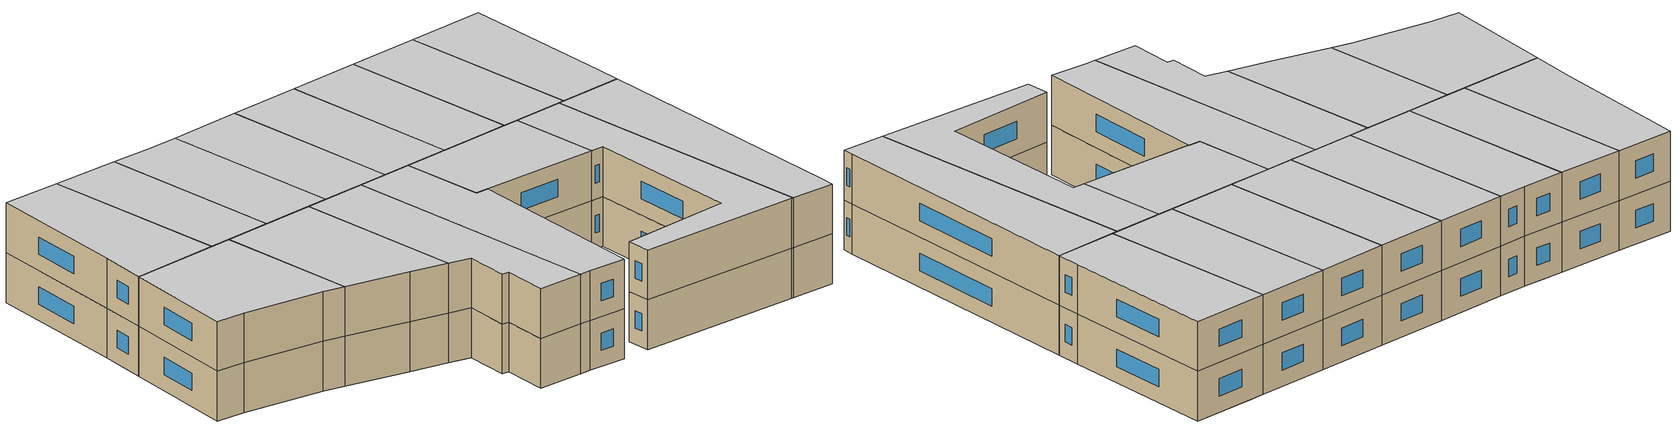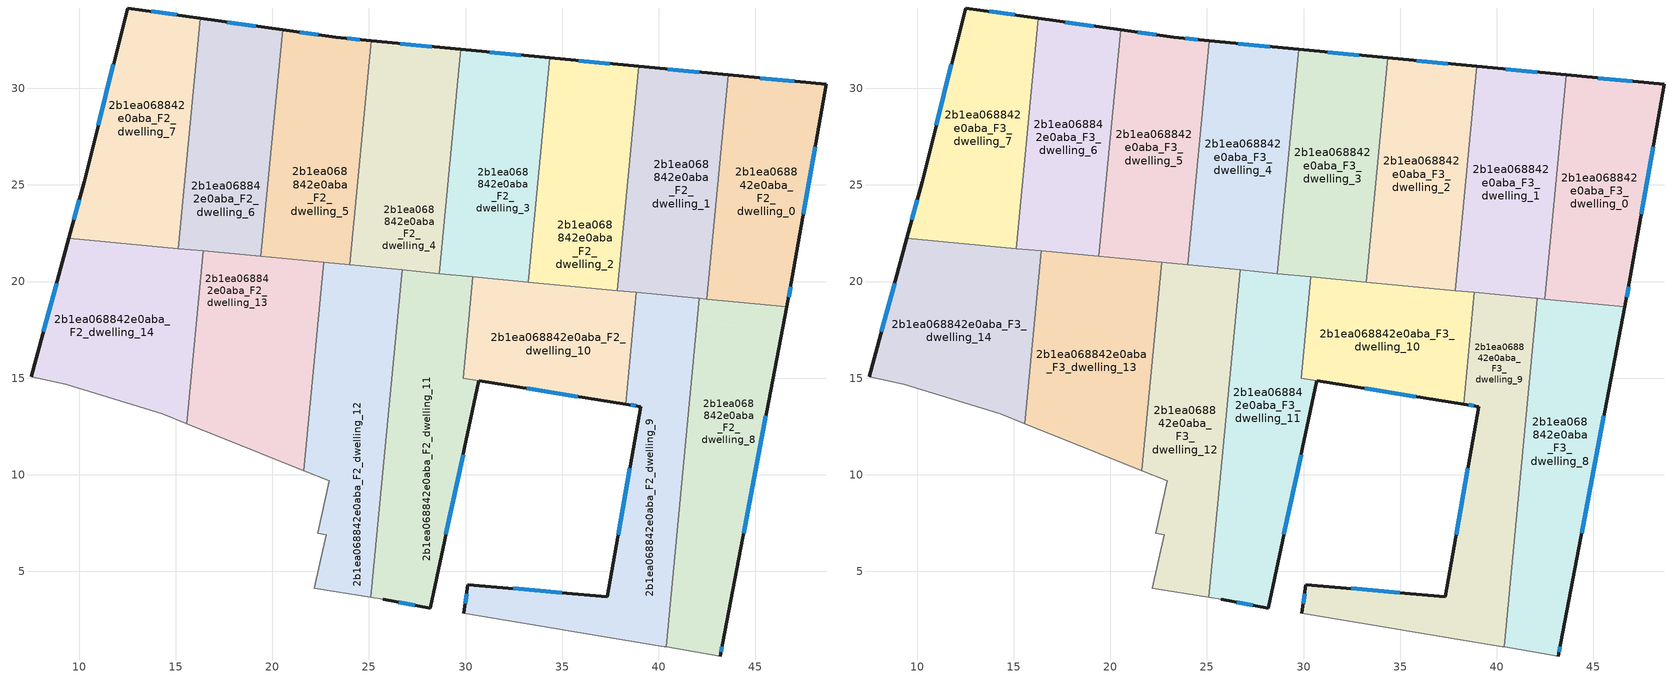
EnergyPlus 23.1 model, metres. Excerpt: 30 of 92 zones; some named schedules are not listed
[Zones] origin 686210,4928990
2b1ea068842e0aba_F2_dwelling_0
 floor to 2b1ea068842e0aba_F1_dwelling_0 (EU_floor_Construction): 48.66,30.2 46.91,20.24 46.62,18.7 42.48,19.09 44.48,30.6 z6
 floor to 2b1ea068842e0aba_F1_dwelling_1 (EU_floor_Construction): 44.48,30.6 42.48,19.09 43.59,30.69 z6
 wall outside (EU_wall_Construction): 46.62,18.7 46.91,20.24 48.66,30.2 43.59,30.69 z6:9
 wall to 2b1ea068842e0aba_F2_dwelling_1 (EU_wall_Construction): 43.59,30.69 42.48,19.09 z6:9
 wall to 2b1ea068842e0aba_F2_dwelling_8 (EU_wall_Construction): 42.48,19.09 46.62,18.7 z6:9
 window (EU_Window_Construction): 47.01,30.36 45.24,30.53 / 47.48,23.48 48.09,26.96 / 46.71,19.2 46.81,19.74 z6.98:8.02
2b1ea068842e0aba_F2_dwelling_1
 floor to 2b1ea068842e0aba_F1_dwelling_1 (EU_floor_Construction): 43.59,30.69 42.48,19.09 38.21,19.5 40.21,31.01 z6
 floor to 2b1ea068842e0aba_F1_dwelling_2 (EU_floor_Construction): 40.21,31.01 38.21,19.5 37.86,19.53 38.97,31.13 z6
 wall outside (EU_wall_Construction): 43.59,30.69 38.97,31.13 z6:9
 wall to 2b1ea068842e0aba_F2_dwelling_2 (EU_wall_Construction): 38.97,31.13 37.86,19.53 z6:9
 wall to 2b1ea068842e0aba_F2_dwelling_9 (EU_wall_Construction): 38.84,19.44 42,19.14 42.1,19.13 z6:9
 wall to 2b1ea068842e0aba_F2_dwelling_10 (EU_wall_Construction): 37.86,19.53 38.84,19.44 z6:9
 wall to 2b1ea068842e0aba_F2_dwelling_8 (EU_wall_Construction): 42.1,19.13 42.48,19.09 z6:9
 window (EU_Window_Construction): 42.09,30.83 40.47,30.99 z6.98:8.02
2b1ea068842e0aba_F2_dwelling_10
 floor to 2b1ea068842e0aba_F1_dwelling_10 (EU_floor_Construction): 38.76,18.61 38.28,13.66 30.64,14.87 31.51,19.87 31.56,19.86 z6
 floor to 2b1ea068842e0aba_F1_dwelling_11 (EU_floor_Construction): 31.51,19.87 30.64,14.87 29.88,14.99 30.36,20.07 z6
 floor to 2b1ea068842e0aba_F1_dwelling_1 (EU_floor_Construction): 38.84,19.44 38.76,18.61 38.07,18.73 38.21,19.5 z6
 floor to 2b1ea068842e0aba_F1_dwelling_3 (EU_floor_Construction): 33.82,19.92 33.75,19.48 31.54,19.87 31.51,19.87 30.36,20.07 30.38,20.25 z6
 floor adiabatic (EU_floor_Construction): 38.84,19.44 38.21,19.5 38.07,18.73 31.56,19.86 31.54,19.87 33.75,19.48 33.82,19.92 z6
 wall outside (EU_wall_Construction): 30.7,14.86 38.28,13.66 z6:9
 wall to 2b1ea068842e0aba_F2_dwelling_9 (EU_wall_Construction): 38.28,13.66 38.84,19.44 z6:9
 wall to 2b1ea068842e0aba_F2_dwelling_11 (EU_wall_Construction): 29.88,14.99 30.69,14.86 / 30.38,20.25 29.88,15 z6:9
 wall to 2b1ea068842e0aba_F2_dwelling_2 (EU_wall_Construction): 37.86,19.53 33.25,19.97 z6:9
 wall to 2b1ea068842e0aba_F2_dwelling_3 (EU_wall_Construction): 33.24,19.97 30.38,20.25 z6:9
 window (EU_Window_Construction): 33.16,14.47 35.82,14.05 z6.98:8.02
2b1ea068842e0aba_F2_dwelling_11
 floor to 2b1ea068842e0aba_F1_dwelling_11 (EU_floor_Construction): 30.36,20.07 29.88,14.99 30.64,14.87 30.43,13.64 28.16,3.09 25.75,3.55 25.47,3.6 28.4,20.41 z6
 floor to 2b1ea068842e0aba_F1_dwelling_10 (EU_floor_Construction): 30.69,14.86 30.43,13.64 30.64,14.87 z6
 floor to 2b1ea068842e0aba_F1_dwelling_12 (EU_floor_Construction): 28.4,20.41 25.47,3.6 25.1,3.66 26.72,20.6 28.07,20.47 z6
 floor to 2b1ea068842e0aba_F1_dwelling_3 (EU_floor_Construction): 30.38,20.25 30.36,20.07 29.29,20.26 29.31,20.35 z6
 floor to 2b1ea068842e0aba_F1_dwelling_4 (EU_floor_Construction): 29.31,20.35 29.29,20.26 28.07,20.47 z6
 wall outside (EU_wall_Construction): 25.75,3.55 28.16,3.09 30.69,14.86 z6:9
 wall adiabatic (EU_wall_Construction): 25.1,3.66 25.75,3.55 z6:9
 wall to 2b1ea068842e0aba_F2_dwelling_12 (EU_wall_Construction): 26.72,20.6 25.1,3.66 z6:9
 wall to 2b1ea068842e0aba_F2_dwelling_4 (EU_wall_Construction): 28.63,20.42 26.72,20.6 z6:9
 wall to 2b1ea068842e0aba_F2_dwelling_3 (EU_wall_Construction): 30.38,20.25 28.63,20.42 z6:9
 window (EU_Window_Construction): 26.53,3.41 27.38,3.24 / 28.98,6.92 29.87,11.04 z6.98:8.02
2b1ea068842e0aba_F2_dwelling_12
 floor to 2b1ea068842e0aba_F1_dwelling_12 (EU_floor_Construction): 26.72,20.6 25.1,3.66 22.18,4.13 22.78,6.89 22.35,6.99 22.94,9.68 23.24,9.56 25.19,20.75 z6
 floor to 2b1ea068842e0aba_F1_dwelling_13 (EU_floor_Construction): 25.19,20.75 23.24,9.56 21.62,10.22 22.65,20.99 z6
 wall adiabatic (EU_wall_Construction): 21.62,10.22 22.94,9.68 22.35,6.99 22.78,6.89 22.18,4.13 25.1,3.66 z6:9
 wall to 2b1ea068842e0aba_F2_dwelling_13 (EU_wall_Construction): 22.65,20.99 21.62,10.22 z6:9
 wall to 2b1ea068842e0aba_F2_dwelling_5 (EU_wall_Construction): 24.01,20.86 22.65,20.99 z6:9
 wall to 2b1ea068842e0aba_F2_dwelling_4 (EU_wall_Construction): 26.72,20.6 24.01,20.86 z6:9
2b1ea068842e0aba_F2_dwelling_13
 floor to 2b1ea068842e0aba_F1_dwelling_13 (EU_floor_Construction): 22.65,20.99 21.62,10.22 19.37,11.12 18.8,11.36 20.51,21.19 z6
 floor to 2b1ea068842e0aba_F1_dwelling_14 (EU_floor_Construction): 20.51,21.19 18.8,11.36 15.58,12.64 16.44,21.58 z6
 wall adiabatic (EU_wall_Construction): 15.58,12.64 19.37,11.12 21.62,10.22 z6:9
 wall to 2b1ea068842e0aba_F2_dwelling_14 (EU_wall_Construction): 16.44,21.58 15.58,12.64 z6:9
 wall to 2b1ea068842e0aba_F2_dwelling_6 (EU_wall_Construction): 19.41,21.3 16.44,21.58 z6:9
 wall to 2b1ea068842e0aba_F2_dwelling_5 (EU_wall_Construction): 22.65,20.99 19.41,21.3 z6:9
2b1ea068842e0aba_F2_dwelling_14
 floor to 2b1ea068842e0aba_F1_dwelling_14 (EU_floor_Construction): 16.44,21.58 15.58,12.64 14.31,13.16 15.79,21.64 z6
 floor to 2b1ea068842e0aba_F1_dwelling_15 (EU_floor_Construction): 15.79,21.64 14.31,13.16 9.32,14.7 7.53,15.08 9.47,22.25 z6
 wall outside (EU_wall_Construction): 9.47,22.25 7.53,15.08 z6:9
 wall adiabatic (EU_wall_Construction): 7.53,15.08 9.32,14.7 14.31,13.16 15.58,12.64 z6:9
 wall to 2b1ea068842e0aba_F2_dwelling_7 (EU_wall_Construction): 15.13,21.71 9.47,22.25 z6:9
 wall to 2b1ea068842e0aba_F2_dwelling_6 (EU_wall_Construction): 16.44,21.58 15.13,21.71 z6:9
 window (EU_Window_Construction): 8.84,19.92 8.16,17.41 z6.98:8.02
2b1ea068842e0aba_F2_dwelling_2
 floor to 2b1ea068842e0aba_F1_dwelling_2 (EU_floor_Construction): 38.97,31.13 37.86,19.53 33.82,19.92 35.82,31.43 z6
 floor to 2b1ea068842e0aba_F1_dwelling_3 (EU_floor_Construction): 35.82,31.43 33.82,19.92 33.24,19.97 34.35,31.57 z6
 wall outside (EU_wall_Construction): 38.97,31.13 34.35,31.57 z6:9
 wall to 2b1ea068842e0aba_F2_dwelling_3 (EU_wall_Construction): 34.35,31.57 33.24,19.97 z6:9
 window (EU_Window_Construction): 37.47,31.27 35.86,31.43 z6.98:8.02
2b1ea068842e0aba_F2_dwelling_3
 floor to 2b1ea068842e0aba_F1_dwelling_3 (EU_floor_Construction): 34.35,31.57 33.24,19.97 29.31,20.35 31.31,31.86 z6
 floor to 2b1ea068842e0aba_F1_dwelling_4 (EU_floor_Construction): 31.31,31.86 29.31,20.35 28.63,20.42 29.74,32.01 z6
 wall outside (EU_wall_Construction): 34.35,31.57 29.74,32.01 z6:9
 wall to 2b1ea068842e0aba_F2_dwelling_4 (EU_wall_Construction): 29.74,32.01 28.63,20.42 z6:9
 window (EU_Window_Construction): 32.85,31.72 31.24,31.87 z6.98:8.02
2b1ea068842e0aba_F2_dwelling_4
 floor to 2b1ea068842e0aba_F1_dwelling_4 (EU_floor_Construction): 29.74,32.01 28.63,20.42 28.07,20.47 24.91,21.02 26.87,32.29 z6
 floor to 2b1ea068842e0aba_F1_dwelling_5 (EU_floor_Construction): 26.87,32.29 24.91,21.02 24.04,21.17 25.12,32.46 z6
 floor to 2b1ea068842e0aba_F1_dwelling_13 (EU_floor_Construction): 25.23,20.96 25.19,20.75 24.01,20.86 24.04,21.17 z6
 floor adiabatic (EU_floor_Construction): 28.07,20.47 25.19,20.75 25.23,20.96 z6
 wall outside (EU_wall_Construction): 29.74,32.01 25.12,32.46 z6:9
 wall to 2b1ea068842e0aba_F2_dwelling_5 (EU_wall_Construction): 25.12,32.46 24.01,20.86 z6:9
 window (EU_Window_Construction): 28.24,32.16 26.62,32.31 z6.98:8.02
2b1ea068842e0aba_F2_dwelling_5
 floor to 2b1ea068842e0aba_F1_dwelling_5 (EU_floor_Construction): 25.12,32.46 24.04,21.17 19.97,21.88 21.88,32.83 23.28,32.63 z6
 floor to 2b1ea068842e0aba_F1_dwelling_6 (EU_floor_Construction): 21.88,32.83 19.97,21.88 19.48,21.96 20.54,33.02 z6
 floor to 2b1ea068842e0aba_F1_dwelling_13 (EU_floor_Construction): 24.04,21.17 24.01,20.86 20.51,21.19 20.61,21.77 z6
 floor to 2b1ea068842e0aba_F1_dwelling_14 (EU_floor_Construction): 20.61,21.77 20.51,21.19 19.41,21.3 19.48,21.96 z6
 wall outside (EU_wall_Construction): 25.12,32.46 23.28,32.63 20.54,33.02 z6:9
 wall to 2b1ea068842e0aba_F2_dwelling_6 (EU_wall_Construction): 20.54,33.02 19.41,21.3 z6:9
 window (EU_Window_Construction): 22.39,32.76 21.43,32.9 / 24.52,32.52 23.88,32.58 z6.98:8.02
2b1ea068842e0aba_F2_dwelling_6
 floor to 2b1ea068842e0aba_F1_dwelling_6 (EU_floor_Construction): 20.54,33.02 19.48,21.96 15.22,22.7 15.31,23.63 17.03,33.52 z6
 floor to 2b1ea068842e0aba_F1_dwelling_14 (EU_floor_Construction): 19.48,21.96 19.41,21.3 15.79,21.65 15.95,22.58 z6
 floor to 2b1ea068842e0aba_F1_dwelling_7 (EU_floor_Construction): 17.03,33.52 15.31,23.63 16.27,33.62 z6
 floor to 2b1ea068842e0aba_F1_dwelling_15 (EU_floor_Construction): 15.95,22.58 15.79,21.65 15.13,21.71 15.22,22.7 z6
 wall outside (EU_wall_Construction): 20.54,33.02 16.27,33.62 z6:9
 wall to 2b1ea068842e0aba_F2_dwelling_7 (EU_wall_Construction): 16.27,33.62 15.13,21.71 z6:9
 window (EU_Window_Construction): 19.15,33.22 17.66,33.43 z6.98:8.02
2b1ea068842e0aba_F2_dwelling_7
 floor to 2b1ea068842e0aba_F1_dwelling_7 (EU_floor_Construction): 16.27,33.62 15.31,23.63 15.15,22.72 9.85,23.64 10.26,25.17 12.51,34.15 z6
 floor to 2b1ea068842e0aba_F1_dwelling_6 (EU_floor_Construction): 15.31,23.63 15.22,22.7 15.15,22.72 z6
 floor to 2b1ea068842e0aba_F1_dwelling_15 (EU_floor_Construction): 15.22,22.7 15.13,21.71 9.47,22.25 9.85,23.64 z6
 wall outside (EU_wall_Construction): 16.27,33.62 12.51,34.15 10.26,25.17 9.47,22.25 z6:9
 window (EU_Window_Construction): 10,24.22 9.73,23.2 / 11.78,31.23 10.99,28.09 / 15.05,33.8 13.73,33.98 z6.98:8.02
2b1ea068842e0aba_F2_dwelling_8
 floor to 2b1ea068842e0aba_F1_dwelling_8 (EU_floor_Construction): 46.35,17.29 43.31,1.32 43.17,0.63 40.38,1.09 41.13,9.01 42.69,17.93 z6
 floor to 2b1ea068842e0aba_F1_dwelling_0 (EU_floor_Construction): 46.62,18.7 46.35,17.29 42.29,18 42.48,19.09 z6
 floor to 2b1ea068842e0aba_F1_dwelling_9 (EU_floor_Construction): 42.68,17.93 41.13,9.01 42,18.05 z6
 floor to 2b1ea068842e0aba_F1_dwelling_1 (EU_floor_Construction): 42.48,19.09 42.29,18 42,18.05 42.1,19.13 z6
 wall outside (EU_wall_Construction): 43.17,0.63 43.31,1.32 46.62,18.7 z6:9
 wall to 2b1ea068842e0aba_F2_dwelling_9 (EU_wall_Construction): 42.1,19.13 40.38,1.09 z6:9
 wall adiabatic (EU_wall_Construction): 40.38,1.09 43.17,0.63 z6:9
 window (EU_Window_Construction): 44.39,6.97 45.54,13.05 / 43.22,0.85 43.27,1.1 z6.98:8.02
2b1ea068842e0aba_F2_dwelling_9
 floor to 2b1ea068842e0aba_F1_dwelling_9 (EU_floor_Construction): 42,18.05 41.13,9.01 39.78,1.2 29.91,2.85 30.12,4.32 37.33,3.69 39.06,13.53 39.91,18.41 z6
 floor to 2b1ea068842e0aba_F1_dwelling_10 (EU_floor_Construction): 39.91,18.41 39.06,13.53 38.28,13.66 38.76,18.61 z6
 floor to 2b1ea068842e0aba_F1_dwelling_8 (EU_floor_Construction): 41.13,9.01 40.38,1.09 39.78,1.2 z6
 floor to 2b1ea068842e0aba_F1_dwelling_1 (EU_floor_Construction): 42.07,19.13 42.1,19.13 42,18.05 38.76,18.61 38.84,19.44 42,19.14 z6
 wall outside (EU_wall_Construction): 38.28,13.66 39.06,13.53 37.33,3.69 30.12,4.32 29.91,2.85 z6:9
 wall adiabatic (EU_wall_Construction): 29.91,2.85 40.28,1.11 40.38,1.09 z6:9
 window (EU_Window_Construction): 30.05,3.84 29.98,3.33 / 34.99,3.9 32.47,4.12 / 38.5,10.33 37.89,6.89 / 38.54,13.62 38.81,13.57 z6.98:8.02
2b1ea068842e0aba_F3_dwelling_0
 floor to 2b1ea068842e0aba_F2_dwelling_0 (EU_floor_Construction): 48.66,30.2 46.91,20.24 46.62,18.7 42.48,19.09 43.59,30.69 z9
 wall outside (EU_wall_Construction): 46.62,18.7 46.91,20.24 48.66,30.2 43.59,30.69 z9:12
 wall to 2b1ea068842e0aba_F3_dwelling_1 (EU_wall_Construction): 43.59,30.69 42.48,19.09 z9:12
 wall to 2b1ea068842e0aba_F3_dwelling_8 (EU_wall_Construction): 42.48,19.09 46.62,18.7 z9:12
 window (EU_Window_Construction): 47.01,30.36 45.24,30.53 / 47.48,23.48 48.09,26.96 / 46.71,19.2 46.81,19.74 z9.98:11.02
 ceiling to 2b1ea068842e0aba_F4_dwelling_0 (EU_floor_Construction): 46.62,18.7 46.91,20.24 48.66,30.2 43.59,30.69 42.48,19.09 z12
2b1ea068842e0aba_F3_dwelling_1
 floor to 2b1ea068842e0aba_F2_dwelling_1 (EU_floor_Construction): 43.59,30.69 42.48,19.09 37.86,19.53 38.97,31.13 z9
 wall outside (EU_wall_Construction): 43.59,30.69 38.97,31.13 z9:12
 wall to 2b1ea068842e0aba_F3_dwelling_2 (EU_wall_Construction): 38.97,31.13 37.86,19.53 z9:12
 wall to 2b1ea068842e0aba_F3_dwelling_9 (EU_wall_Construction): 38.84,19.44 42,19.14 42.1,19.13 z9:12
 wall to 2b1ea068842e0aba_F3_dwelling_10 (EU_wall_Construction): 37.86,19.53 38.84,19.44 z9:12
 wall to 2b1ea068842e0aba_F3_dwelling_8 (EU_wall_Construction): 42.1,19.13 42.48,19.09 z9:12
 window (EU_Window_Construction): 42.09,30.83 40.47,30.99 z9.98:11.02
 ceiling to 2b1ea068842e0aba_F4_dwelling_1 (EU_floor_Construction): 42.48,19.09 43.59,30.69 38.97,31.13 37.86,19.53 z12
2b1ea068842e0aba_F3_dwelling_10
 floor to 2b1ea068842e0aba_F2_dwelling_10 (EU_floor_Construction): 38.84,19.44 38.28,13.66 29.88,15 30.38,20.25 z9
 wall outside (EU_wall_Construction): 30.7,14.86 38.28,13.66 z9:12
 wall to 2b1ea068842e0aba_F3_dwelling_9 (EU_wall_Construction): 38.28,13.66 38.84,19.44 z9:12
 wall to 2b1ea068842e0aba_F3_dwelling_11 (EU_wall_Construction): 29.88,14.99 30.69,14.86 / 30.38,20.25 29.88,15 z9:12
 wall to 2b1ea068842e0aba_F3_dwelling_2 (EU_wall_Construction): 37.86,19.53 33.25,19.97 z9:12
 wall to 2b1ea068842e0aba_F3_dwelling_3 (EU_wall_Construction): 33.24,19.97 30.38,20.25 z9:12
 window (EU_Window_Construction): 33.16,14.47 35.82,14.05 z9.98:11.02
 ceiling to 2b1ea068842e0aba_F4_dwelling_10 (EU_floor_Construction): 38.28,13.66 38.84,19.44 30.38,20.25 29.88,15 z12
2b1ea068842e0aba_F3_dwelling_11
 floor to 2b1ea068842e0aba_F2_dwelling_11 (EU_floor_Construction): 30.38,20.25 29.88,14.99 30.69,14.86 28.16,3.09 25.75,3.55 25.1,3.66 26.72,20.6 z9
 wall outside (EU_wall_Construction): 25.75,3.55 28.16,3.09 30.69,14.86 z9:12
 wall adiabatic (EU_wall_Construction): 25.1,3.66 25.75,3.55 z9:12
 wall to 2b1ea068842e0aba_F3_dwelling_12 (EU_wall_Construction): 26.72,20.6 25.1,3.66 z9:12
 wall to 2b1ea068842e0aba_F3_dwelling_4 (EU_wall_Construction): 28.63,20.42 26.72,20.6 z9:12
 wall to 2b1ea068842e0aba_F3_dwelling_3 (EU_wall_Construction): 30.38,20.25 28.63,20.42 z9:12
 window (EU_Window_Construction): 26.53,3.41 27.38,3.24 / 28.98,6.92 29.87,11.04 z9.98:11.02
 ceiling to 2b1ea068842e0aba_F4_dwelling_11 (EU_floor_Construction): 28.16,3.09 30.69,14.86 29.88,14.99 30.38,20.25 26.72,20.6 25.1,3.66 25.75,3.55 z12
2b1ea068842e0aba_F3_dwelling_12
 floor to 2b1ea068842e0aba_F2_dwelling_12 (EU_floor_Construction): 26.72,20.6 25.1,3.66 22.18,4.13 22.78,6.89 22.35,6.99 22.94,9.68 21.62,10.22 22.65,20.99 z9
 wall adiabatic (EU_wall_Construction): 21.62,10.22 22.94,9.68 22.35,6.99 22.78,6.89 22.18,4.13 25.1,3.66 z9:12
 wall to 2b1ea068842e0aba_F3_dwelling_13 (EU_wall_Construction): 22.65,20.99 21.62,10.22 z9:12
 wall to 2b1ea068842e0aba_F3_dwelling_5 (EU_wall_Construction): 24.01,20.86 22.65,20.99 z9:12
 wall to 2b1ea068842e0aba_F3_dwelling_4 (EU_wall_Construction): 26.72,20.6 24.01,20.86 z9:12
 ceiling to 2b1ea068842e0aba_F4_dwelling_12 (EU_floor_Construction): 25.1,3.66 26.72,20.6 22.65,20.99 21.62,10.22 22.94,9.68 22.35,6.99 22.78,6.89 22.18,4.13 z12
2b1ea068842e0aba_F3_dwelling_13
 floor to 2b1ea068842e0aba_F2_dwelling_13 (EU_floor_Construction): 22.65,20.99 21.62,10.22 19.37,11.12 15.58,12.64 16.44,21.58 z9
 wall adiabatic (EU_wall_Construction): 15.58,12.64 19.37,11.12 21.62,10.22 z9:12
 wall to 2b1ea068842e0aba_F3_dwelling_14 (EU_wall_Construction): 16.44,21.58 15.58,12.64 z9:12
 wall to 2b1ea068842e0aba_F3_dwelling_6 (EU_wall_Construction): 19.41,21.3 16.44,21.58 z9:12
 wall to 2b1ea068842e0aba_F3_dwelling_5 (EU_wall_Construction): 22.65,20.99 19.41,21.3 z9:12
 ceiling to 2b1ea068842e0aba_F4_dwelling_13 (EU_floor_Construction): 21.62,10.22 22.65,20.99 16.44,21.58 15.58,12.64 19.37,11.12 z12
2b1ea068842e0aba_F3_dwelling_14
 floor to 2b1ea068842e0aba_F2_dwelling_14 (EU_floor_Construction): 16.44,21.58 15.58,12.64 14.31,13.16 9.32,14.7 7.53,15.08 9.47,22.25 z9
 wall outside (EU_wall_Construction): 9.47,22.25 7.53,15.08 z9:12
 wall adiabatic (EU_wall_Construction): 7.53,15.08 9.32,14.7 14.31,13.16 15.58,12.64 z9:12
 wall to 2b1ea068842e0aba_F3_dwelling_7 (EU_wall_Construction): 15.13,21.71 9.47,22.25 z9:12
 wall to 2b1ea068842e0aba_F3_dwelling_6 (EU_wall_Construction): 16.44,21.58 15.13,21.71 z9:12
 window (EU_Window_Construction): 8.84,19.92 8.16,17.41 z9.98:11.02
 ceiling to 2b1ea068842e0aba_F4_dwelling_14 (EU_floor_Construction): 15.58,12.64 16.44,21.58 9.47,22.25 7.53,15.08 9.32,14.7 14.31,13.16 z12
2b1ea068842e0aba_F3_dwelling_2
 floor to 2b1ea068842e0aba_F2_dwelling_2 (EU_floor_Construction): 38.97,31.13 37.86,19.53 33.24,19.97 34.35,31.57 z9
 wall outside (EU_wall_Construction): 38.97,31.13 34.35,31.57 z9:12
 wall to 2b1ea068842e0aba_F3_dwelling_3 (EU_wall_Construction): 34.35,31.57 33.24,19.97 z9:12
 window (EU_Window_Construction): 37.47,31.27 35.86,31.43 z9.98:11.02
 ceiling to 2b1ea068842e0aba_F4_dwelling_2 (EU_floor_Construction): 37.86,19.53 38.97,31.13 34.35,31.57 33.24,19.97 z12
2b1ea068842e0aba_F3_dwelling_3
 floor to 2b1ea068842e0aba_F2_dwelling_3 (EU_floor_Construction): 34.35,31.57 33.24,19.97 28.63,20.42 29.74,32.01 z9
 wall outside (EU_wall_Construction): 34.35,31.57 29.74,32.01 z9:12
 wall to 2b1ea068842e0aba_F3_dwelling_4 (EU_wall_Construction): 29.74,32.01 28.63,20.42 z9:12
 window (EU_Window_Construction): 32.85,31.72 31.24,31.87 z9.98:11.02
 ceiling to 2b1ea068842e0aba_F4_dwelling_3 (EU_floor_Construction): 33.24,19.97 34.35,31.57 29.74,32.01 28.63,20.42 z12
2b1ea068842e0aba_F3_dwelling_4
 floor to 2b1ea068842e0aba_F2_dwelling_4 (EU_floor_Construction): 29.74,32.01 28.63,20.42 24.01,20.86 25.12,32.46 z9
 wall outside (EU_wall_Construction): 29.74,32.01 25.12,32.46 z9:12
 wall to 2b1ea068842e0aba_F3_dwelling_5 (EU_wall_Construction): 25.12,32.46 24.01,20.86 z9:12
 window (EU_Window_Construction): 28.24,32.16 26.62,32.31 z9.98:11.02
 ceiling to 2b1ea068842e0aba_F4_dwelling_4 (EU_floor_Construction): 28.63,20.42 29.74,32.01 25.12,32.46 24.01,20.86 z12
2b1ea068842e0aba_F3_dwelling_5
 floor to 2b1ea068842e0aba_F2_dwelling_5 (EU_floor_Construction): 25.12,32.46 24.01,20.86 19.41,21.3 20.54,33.02 23.28,32.63 z9
 wall outside (EU_wall_Construction): 25.12,32.46 23.28,32.63 20.54,33.02 z9:12
 wall to 2b1ea068842e0aba_F3_dwelling_6 (EU_wall_Construction): 20.54,33.02 19.41,21.3 z9:12
 window (EU_Window_Construction): 22.39,32.76 21.43,32.9 / 24.52,32.52 23.88,32.58 z9.98:11.02
 ceiling to 2b1ea068842e0aba_F4_dwelling_5 (EU_floor_Construction): 24.01,20.86 25.12,32.46 23.28,32.63 20.54,33.02 19.41,21.3 z12
2b1ea068842e0aba_F3_dwelling_6
 floor to 2b1ea068842e0aba_F2_dwelling_6 (EU_floor_Construction): 20.54,33.02 19.41,21.3 15.13,21.71 16.27,33.62 z9
 wall outside (EU_wall_Construction): 20.54,33.02 16.27,33.62 z9:12
 wall to 2b1ea068842e0aba_F3_dwelling_7 (EU_wall_Construction): 16.27,33.62 15.13,21.71 z9:12
 window (EU_Window_Construction): 19.15,33.22 17.66,33.43 z9.98:11.02
 ceiling to 2b1ea068842e0aba_F4_dwelling_6 (EU_floor_Construction): 19.41,21.3 20.54,33.02 16.27,33.62 15.13,21.71 z12
2b1ea068842e0aba_F3_dwelling_7
 floor to 2b1ea068842e0aba_F2_dwelling_7 (EU_floor_Construction): 16.27,33.62 15.13,21.71 9.47,22.25 10.26,25.17 12.51,34.15 z9
 wall outside (EU_wall_Construction): 16.27,33.62 12.51,34.15 10.26,25.17 9.47,22.25 z9:12
 window (EU_Window_Construction): 10,24.22 9.73,23.2 / 11.78,31.23 10.99,28.09 / 15.05,33.8 13.73,33.98 z9.98:11.02
 ceiling to 2b1ea068842e0aba_F4_dwelling_7 (EU_floor_Construction): 15.13,21.71 16.27,33.62 12.51,34.15 10.26,25.17 9.47,22.25 z12
2b1ea068842e0aba_F3_dwelling_8
 floor to 2b1ea068842e0aba_F2_dwelling_8 (EU_floor_Construction): 46.62,18.7 43.31,1.32 43.17,0.63 40.38,1.09 42.1,19.13 z9
 wall outside (EU_wall_Construction): 43.17,0.63 43.31,1.32 46.62,18.7 z9:12
 wall to 2b1ea068842e0aba_F3_dwelling_9 (EU_wall_Construction): 42.1,19.13 40.38,1.09 z9:12
 wall adiabatic (EU_wall_Construction): 40.38,1.09 43.17,0.63 z9:12
 window (EU_Window_Construction): 44.39,6.97 45.54,13.05 / 43.22,0.85 43.27,1.1 z9.98:11.02
 ceiling to 2b1ea068842e0aba_F4_dwelling_8 (EU_floor_Construction): 43.31,1.32 46.62,18.7 42.1,19.13 40.38,1.09 43.17,0.63 z12
2b1ea068842e0aba_F3_dwelling_9
 floor to 2b1ea068842e0aba_F2_dwelling_9 (EU_floor_Construction): 42.1,19.13 40.38,1.09 40.28,1.11 29.91,2.85 30.12,4.32 37.33,3.69 39.06,13.53 38.28,13.66 38.84,19.44 42,19.14 z9
 wall outside (EU_wall_Construction): 38.28,13.66 39.06,13.53 37.33,3.69 30.12,4.32 29.91,2.85 z9:12
 wall adiabatic (EU_wall_Construction): 29.91,2.85 40.28,1.11 40.38,1.09 z9:12
 window (EU_Window_Construction): 30.05,3.84 29.98,3.33 / 34.99,3.9 32.47,4.12 / 38.5,10.33 37.89,6.89 / 38.54,13.62 38.81,13.57 z9.98:11.02
 ceiling to 2b1ea068842e0aba_F4_dwelling_9 (EU_floor_Construction): 40.38,1.09 42.1,19.13 42,19.14 38.84,19.44 38.28,13.66 39.06,13.53 37.33,3.69 30.12,4.32 29.91,2.85 40.28,1.11 z12
[Building]
EU S2 Campaign: North Axis=0; Terrain=City; Solar Distribution=FullExterior
[Site:Location]
Bologna: Latitude=44.5; Longitude=11.25; Time Zone=1; Elevation=37
[SizingPeriod:WeatherFileDays]
AnnualSizingPeriod: Begin Month=1; Begin Day of Month=1; End Month=12; End Day of Month=31; Day of Week for Start Day=Monday; Use Weather File Daylight Saving Period=No; Use Weather File Rain and Snow Indicators=No
[MATERIAL]
EU_InternalMass_Material: Roughness=MediumRough; Thickness=0.1; Conductivity=1; Density=1800; Specific Heat=900; Thermal Absorptance=0.9; Solar Absorptance=0.7; Visible Absorptance=0.7
[MATERIAL:NOMASS] Roughness=MediumRough; Thermal Absorptance=0.9; Solar Absorptance=0.7; Visible Absorptance=0.7
Name | Thermal Resistance
EU_wall_NoMass | 0.905828
EU_floor_NoMass | 0.67114
[WINDOWMATERIAL:SIMPLEGLAZINGSYSTEM]
EU_Window_SimpleGlazing: UFactor=4.52486; Solar Heat Gain Coefficient=0.85; Visible Transmittance=0.85
[CONSTRUCTION]
EU_wall_Construction: EU_wall_NoMass
EU_floor_Construction: EU_floor_NoMass
EU_Window_Construction: EU_Window_SimpleGlazing
EU_InternalMass_Construction: EU_InternalMass_Material
[ZONE] Type=1; Multiplier=1; Ceiling Height=autocalculate; Floor Area=autocalculate; Part of Total Floor Area=Yes
Name | Volume
2b1ea068842e0aba_F2_dwelling_0; 2b1ea068842e0aba_F3_dwelling_0 | 162.051
2b1ea068842e0aba_F2_dwelling_1; 2b1ea068842e0aba_F3_dwelling_1 | 162.086
2b1ea068842e0aba_F2_dwelling_10 | 141.289
2b1ea068842e0aba_F3_dwelling_10 | 141.218
2b1ea068842e0aba_F2_dwelling_11; 2b1ea068842e0aba_F3_dwelling_11 | 193.928
2b1ea068842e0aba_F2_dwelling_12; 2b1ea068842e0aba_F3_dwelling_12 | 185.231
2b1ea068842e0aba_F2_dwelling_13; 2b1ea068842e0aba_F3_dwelling_13 | 185.221
2b1ea068842e0aba_F2_dwelling_14; 2b1ea068842e0aba_F3_dwelling_14 | 185.24
2b1ea068842e0aba_F2_dwelling_2; 2b1ea068842e0aba_F3_dwelling_2 | 162.094
2b1ea068842e0aba_F2_dwelling_3; 2b1ea068842e0aba_F3_dwelling_3 | 162.06
2b1ea068842e0aba_F2_dwelling_4; 2b1ea068842e0aba_F3_dwelling_4 | 162.243
2b1ea068842e0aba_F2_dwelling_5; 2b1ea068842e0aba_F3_dwelling_5 | 161.914
2b1ea068842e0aba_F2_dwelling_6; 2b1ea068842e0aba_F3_dwelling_6 | 153.322
2b1ea068842e0aba_F2_dwelling_7; 2b1ea068842e0aba_F3_dwelling_7 | 170.835
2b1ea068842e0aba_F2_dwelling_8; 2b1ea068842e0aba_F3_dwelling_8 | 201.526
2b1ea068842e0aba_F2_dwelling_9; 2b1ea068842e0aba_F3_dwelling_9 | 204.155
[INTERNALMASS] Construction=EU_InternalMass_Construction
Name | Zone or ZoneList | Surface Area
2b1ea068842e0aba_F2_dwelling_0_EU_InternalMass | 2b1ea068842e0aba_F2_dwelling_0 | 54.0281
2b1ea068842e0aba_F2_dwelling_1_EU_InternalMass | 2b1ea068842e0aba_F2_dwelling_1 | 54.0287
2b1ea068842e0aba_F2_dwelling_2_EU_InternalMass | 2b1ea068842e0aba_F2_dwelling_2 | 54.0316
2b1ea068842e0aba_F2_dwelling_3_EU_InternalMass | 2b1ea068842e0aba_F2_dwelling_3 | 54.02
2b1ea068842e0aba_F2_dwelling_4_EU_InternalMass | 2b1ea068842e0aba_F2_dwelling_4 | 54.0809
2b1ea068842e0aba_F2_dwelling_5_EU_InternalMass | 2b1ea068842e0aba_F2_dwelling_5 | 53.9717
2b1ea068842e0aba_F2_dwelling_6_EU_InternalMass | 2b1ea068842e0aba_F2_dwelling_6 | 51.1086
2b1ea068842e0aba_F2_dwelling_7_EU_InternalMass | 2b1ea068842e0aba_F2_dwelling_7 | 56.9453
2b1ea068842e0aba_F2_dwelling_8_EU_InternalMass | 2b1ea068842e0aba_F2_dwelling_8 | 67.1765
2b1ea068842e0aba_F2_dwelling_9_EU_InternalMass | 2b1ea068842e0aba_F2_dwelling_9 | 68.0511
2b1ea068842e0aba_F2_dwelling_10_EU_InternalMass | 2b1ea068842e0aba_F2_dwelling_10 | 47.0946
2b1ea068842e0aba_F2_dwelling_11_EU_InternalMass | 2b1ea068842e0aba_F2_dwelling_11 | 64.6492
2b1ea068842e0aba_F2_dwelling_12_EU_InternalMass | 2b1ea068842e0aba_F2_dwelling_12 | 61.7405
2b1ea068842e0aba_F2_dwelling_13_EU_InternalMass | 2b1ea068842e0aba_F2_dwelling_13 | 61.7405
2b1ea068842e0aba_F2_dwelling_14_EU_InternalMass | 2b1ea068842e0aba_F2_dwelling_14 | 61.7419
2b1ea068842e0aba_F3_dwelling_0_EU_InternalMass | 2b1ea068842e0aba_F3_dwelling_0 | 54.0281
2b1ea068842e0aba_F3_dwelling_1_EU_InternalMass | 2b1ea068842e0aba_F3_dwelling_1 | 54.0287
2b1ea068842e0aba_F3_dwelling_2_EU_InternalMass | 2b1ea068842e0aba_F3_dwelling_2 | 54.0316
2b1ea068842e0aba_F3_dwelling_3_EU_InternalMass | 2b1ea068842e0aba_F3_dwelling_3 | 54.02
2b1ea068842e0aba_F3_dwelling_4_EU_InternalMass | 2b1ea068842e0aba_F3_dwelling_4 | 54.0809
2b1ea068842e0aba_F3_dwelling_5_EU_InternalMass | 2b1ea068842e0aba_F3_dwelling_5 | 53.9717
2b1ea068842e0aba_F3_dwelling_6_EU_InternalMass | 2b1ea068842e0aba_F3_dwelling_6 | 51.1086
2b1ea068842e0aba_F3_dwelling_7_EU_InternalMass | 2b1ea068842e0aba_F3_dwelling_7 | 56.9453
2b1ea068842e0aba_F3_dwelling_8_EU_InternalMass | 2b1ea068842e0aba_F3_dwelling_8 | 67.1765
2b1ea068842e0aba_F3_dwelling_9_EU_InternalMass | 2b1ea068842e0aba_F3_dwelling_9 | 68.0511
2b1ea068842e0aba_F3_dwelling_10_EU_InternalMass | 2b1ea068842e0aba_F3_dwelling_10 | 47.0946
2b1ea068842e0aba_F3_dwelling_11_EU_InternalMass | 2b1ea068842e0aba_F3_dwelling_11 | 64.6492
2b1ea068842e0aba_F3_dwelling_12_EU_InternalMass | 2b1ea068842e0aba_F3_dwelling_12 | 61.7405
2b1ea068842e0aba_F3_dwelling_13_EU_InternalMass | 2b1ea068842e0aba_F3_dwelling_13 | 61.7405
2b1ea068842e0aba_F3_dwelling_14_EU_InternalMass | 2b1ea068842e0aba_F3_dwelling_14 | 61.7419
[OTHEREQUIPMENT] Fuel Type=Electricity; Design Level Calculation Method=Watts/Area; Power per Zone Floor Area=1; Fraction Latent=0; Fraction Radiant=0; Fraction Lost=0; Carbon Dioxide Generation Rate=0; EndUse Subcategory=EU_Step8_InternalGains
Name | Zone or ZoneList or Space or SpaceList | Schedule
EU_Step8_InternalGain_2b1ea068842e0aba_F2_dwelling_0_f000 | 2b1ea068842e0aba_F2_dwelling_0 | EU_Step8_GainSchedule_2b1ea068842e0aba_F2_dwelling_0_f000
EU_Step8_InternalGain_2b1ea068842e0aba_F2_dwelling_1_f000 | 2b1ea068842e0aba_F2_dwelling_1 | EU_Step8_GainSchedule_2b1ea068842e0aba_F2_dwelling_1_f000
EU_Step8_InternalGain_2b1ea068842e0aba_F2_dwelling_2_f000 | 2b1ea068842e0aba_F2_dwelling_2 | EU_Step8_GainSchedule_2b1ea068842e0aba_F2_dwelling_2_f000
EU_Step8_InternalGain_2b1ea068842e0aba_F2_dwelling_3_f000 | 2b1ea068842e0aba_F2_dwelling_3 | EU_Step8_GainSchedule_2b1ea068842e0aba_F2_dwelling_3_f000
EU_Step8_InternalGain_2b1ea068842e0aba_F2_dwelling_4_f000 | 2b1ea068842e0aba_F2_dwelling_4 | EU_Step8_GainSchedule_2b1ea068842e0aba_F2_dwelling_4_f000
EU_Step8_InternalGain_2b1ea068842e0aba_F2_dwelling_5_f000 | 2b1ea068842e0aba_F2_dwelling_5 | EU_Step8_GainSchedule_2b1ea068842e0aba_F2_dwelling_5_f000
EU_Step8_InternalGain_2b1ea068842e0aba_F2_dwelling_6_f000 | 2b1ea068842e0aba_F2_dwelling_6 | EU_Step8_GainSchedule_2b1ea068842e0aba_F2_dwelling_6_f000
EU_Step8_InternalGain_2b1ea068842e0aba_F2_dwelling_7_f000 | 2b1ea068842e0aba_F2_dwelling_7 | EU_Step8_GainSchedule_2b1ea068842e0aba_F2_dwelling_7_f000
EU_Step8_InternalGain_2b1ea068842e0aba_F2_dwelling_8_f000 | 2b1ea068842e0aba_F2_dwelling_8 | EU_Step8_GainSchedule_2b1ea068842e0aba_F2_dwelling_8_f000
EU_Step8_InternalGain_2b1ea068842e0aba_F2_dwelling_9_f000 | 2b1ea068842e0aba_F2_dwelling_9 | EU_Step8_GainSchedule_2b1ea068842e0aba_F2_dwelling_9_f000
EU_Step8_InternalGain_2b1ea068842e0aba_F2_dwelling_10_f000 | 2b1ea068842e0aba_F2_dwelling_10 | EU_Step8_GainSchedule_2b1ea068842e0aba_F2_dwelling_10_f000
EU_Step8_InternalGain_2b1ea068842e0aba_F2_dwelling_11_f000 | 2b1ea068842e0aba_F2_dwelling_11 | EU_Step8_GainSchedule_2b1ea068842e0aba_F2_dwelling_11_f000
EU_Step8_InternalGain_2b1ea068842e0aba_F2_dwelling_12_f000 | 2b1ea068842e0aba_F2_dwelling_12 | EU_Step8_GainSchedule_2b1ea068842e0aba_F2_dwelling_12_f000
EU_Step8_InternalGain_2b1ea068842e0aba_F2_dwelling_13_f000 | 2b1ea068842e0aba_F2_dwelling_13 | EU_Step8_GainSchedule_2b1ea068842e0aba_F2_dwelling_13_f000
EU_Step8_InternalGain_2b1ea068842e0aba_F2_dwelling_14_f000 | 2b1ea068842e0aba_F2_dwelling_14 | EU_Step8_GainSchedule_2b1ea068842e0aba_F2_dwelling_14_f000
EU_Step8_InternalGain_2b1ea068842e0aba_F3_dwelling_0_f000 | 2b1ea068842e0aba_F3_dwelling_0 | EU_Step8_GainSchedule_2b1ea068842e0aba_F3_dwelling_0_f000
EU_Step8_InternalGain_2b1ea068842e0aba_F3_dwelling_1_f000 | 2b1ea068842e0aba_F3_dwelling_1 | EU_Step8_GainSchedule_2b1ea068842e0aba_F3_dwelling_1_f000
EU_Step8_InternalGain_2b1ea068842e0aba_F3_dwelling_2_f000 | 2b1ea068842e0aba_F3_dwelling_2 | EU_Step8_GainSchedule_2b1ea068842e0aba_F3_dwelling_2_f000
EU_Step8_InternalGain_2b1ea068842e0aba_F3_dwelling_3_f000 | 2b1ea068842e0aba_F3_dwelling_3 | EU_Step8_GainSchedule_2b1ea068842e0aba_F3_dwelling_3_f000
EU_Step8_InternalGain_2b1ea068842e0aba_F3_dwelling_4_f000 | 2b1ea068842e0aba_F3_dwelling_4 | EU_Step8_GainSchedule_2b1ea068842e0aba_F3_dwelling_4_f000
EU_Step8_InternalGain_2b1ea068842e0aba_F3_dwelling_5_f000 | 2b1ea068842e0aba_F3_dwelling_5 | EU_Step8_GainSchedule_2b1ea068842e0aba_F3_dwelling_5_f000
EU_Step8_InternalGain_2b1ea068842e0aba_F3_dwelling_6_f000 | 2b1ea068842e0aba_F3_dwelling_6 | EU_Step8_GainSchedule_2b1ea068842e0aba_F3_dwelling_6_f000
EU_Step8_InternalGain_2b1ea068842e0aba_F3_dwelling_7_f000 | 2b1ea068842e0aba_F3_dwelling_7 | EU_Step8_GainSchedule_2b1ea068842e0aba_F3_dwelling_7_f000
EU_Step8_InternalGain_2b1ea068842e0aba_F3_dwelling_8_f000 | 2b1ea068842e0aba_F3_dwelling_8 | EU_Step8_GainSchedule_2b1ea068842e0aba_F3_dwelling_8_f000
EU_Step8_InternalGain_2b1ea068842e0aba_F3_dwelling_9_f000 | 2b1ea068842e0aba_F3_dwelling_9 | EU_Step8_GainSchedule_2b1ea068842e0aba_F3_dwelling_9_f000
EU_Step8_InternalGain_2b1ea068842e0aba_F3_dwelling_10_f000 | 2b1ea068842e0aba_F3_dwelling_10 | EU_Step8_GainSchedule_2b1ea068842e0aba_F3_dwelling_10_f000
EU_Step8_InternalGain_2b1ea068842e0aba_F3_dwelling_11_f000 | 2b1ea068842e0aba_F3_dwelling_11 | EU_Step8_GainSchedule_2b1ea068842e0aba_F3_dwelling_11_f000
EU_Step8_InternalGain_2b1ea068842e0aba_F3_dwelling_12_f000 | 2b1ea068842e0aba_F3_dwelling_12 | EU_Step8_GainSchedule_2b1ea068842e0aba_F3_dwelling_12_f000
EU_Step8_InternalGain_2b1ea068842e0aba_F3_dwelling_13_f000 | 2b1ea068842e0aba_F3_dwelling_13 | EU_Step8_GainSchedule_2b1ea068842e0aba_F3_dwelling_13_f000
EU_Step8_InternalGain_2b1ea068842e0aba_F3_dwelling_14_f000 | 2b1ea068842e0aba_F3_dwelling_14 | EU_Step8_GainSchedule_2b1ea068842e0aba_F3_dwelling_14_f000
[ZONEVENTILATION:DESIGNFLOWRATE] Schedule=EU_AlwaysOn; Design Flow Rate Calculation Method=AirChanges/Hour; Air Changes per Hour=0.73129; Ventilation Type=Natural; Fan Pressure Rise=0; Fan Total Efficiency=1; Constant Term Coefficient=1; Temperature Term Coefficient=0; Velocity Term Coefficient=0; Velocity Squared Term Coefficient=0; Minimum Indoor Temperature=-100; Maximum Indoor Temperature=100; Delta Temperature=-100; Minimum Outdoor Temperature=-100; Maximum Outdoor Temperature=100; Maximum Wind Speed=40
Name | Zone or ZoneList or Space or SpaceList
EU_ConstantAir_2b1ea068842e0aba_F2_dwelling_0 | 2b1ea068842e0aba_F2_dwelling_0
EU_ConstantAir_2b1ea068842e0aba_F2_dwelling_1 | 2b1ea068842e0aba_F2_dwelling_1
EU_ConstantAir_2b1ea068842e0aba_F2_dwelling_2 | 2b1ea068842e0aba_F2_dwelling_2
EU_ConstantAir_2b1ea068842e0aba_F2_dwelling_3 | 2b1ea068842e0aba_F2_dwelling_3
EU_ConstantAir_2b1ea068842e0aba_F2_dwelling_4 | 2b1ea068842e0aba_F2_dwelling_4
EU_ConstantAir_2b1ea068842e0aba_F2_dwelling_5 | 2b1ea068842e0aba_F2_dwelling_5
EU_ConstantAir_2b1ea068842e0aba_F2_dwelling_6 | 2b1ea068842e0aba_F2_dwelling_6
EU_ConstantAir_2b1ea068842e0aba_F2_dwelling_7 | 2b1ea068842e0aba_F2_dwelling_7
EU_ConstantAir_2b1ea068842e0aba_F2_dwelling_8 | 2b1ea068842e0aba_F2_dwelling_8
EU_ConstantAir_2b1ea068842e0aba_F2_dwelling_9 | 2b1ea068842e0aba_F2_dwelling_9
EU_ConstantAir_2b1ea068842e0aba_F2_dwelling_10 | 2b1ea068842e0aba_F2_dwelling_10
EU_ConstantAir_2b1ea068842e0aba_F2_dwelling_11 | 2b1ea068842e0aba_F2_dwelling_11
EU_ConstantAir_2b1ea068842e0aba_F2_dwelling_12 | 2b1ea068842e0aba_F2_dwelling_12
EU_ConstantAir_2b1ea068842e0aba_F2_dwelling_13 | 2b1ea068842e0aba_F2_dwelling_13
EU_ConstantAir_2b1ea068842e0aba_F2_dwelling_14 | 2b1ea068842e0aba_F2_dwelling_14
EU_ConstantAir_2b1ea068842e0aba_F3_dwelling_0 | 2b1ea068842e0aba_F3_dwelling_0
EU_ConstantAir_2b1ea068842e0aba_F3_dwelling_1 | 2b1ea068842e0aba_F3_dwelling_1
EU_ConstantAir_2b1ea068842e0aba_F3_dwelling_2 | 2b1ea068842e0aba_F3_dwelling_2
EU_ConstantAir_2b1ea068842e0aba_F3_dwelling_3 | 2b1ea068842e0aba_F3_dwelling_3
EU_ConstantAir_2b1ea068842e0aba_F3_dwelling_4 | 2b1ea068842e0aba_F3_dwelling_4
EU_ConstantAir_2b1ea068842e0aba_F3_dwelling_5 | 2b1ea068842e0aba_F3_dwelling_5
EU_ConstantAir_2b1ea068842e0aba_F3_dwelling_6 | 2b1ea068842e0aba_F3_dwelling_6
EU_ConstantAir_2b1ea068842e0aba_F3_dwelling_7 | 2b1ea068842e0aba_F3_dwelling_7
EU_ConstantAir_2b1ea068842e0aba_F3_dwelling_8 | 2b1ea068842e0aba_F3_dwelling_8
EU_ConstantAir_2b1ea068842e0aba_F3_dwelling_9 | 2b1ea068842e0aba_F3_dwelling_9
EU_ConstantAir_2b1ea068842e0aba_F3_dwelling_10 | 2b1ea068842e0aba_F3_dwelling_10
EU_ConstantAir_2b1ea068842e0aba_F3_dwelling_11 | 2b1ea068842e0aba_F3_dwelling_11
EU_ConstantAir_2b1ea068842e0aba_F3_dwelling_12 | 2b1ea068842e0aba_F3_dwelling_12
EU_ConstantAir_2b1ea068842e0aba_F3_dwelling_13 | 2b1ea068842e0aba_F3_dwelling_13
EU_ConstantAir_2b1ea068842e0aba_F3_dwelling_14 | 2b1ea068842e0aba_F3_dwelling_14
[HVACTEMPLATE:ZONE:IDEALLOADSAIRSYSTEM] System Availability Schedule=EU_AlwaysOn; Maximum Heating Supply Air Temperature=50; Minimum Cooling Supply Air Temperature=13; Maximum Heating Supply Air Humidity Ratio=0.0156; Minimum Cooling Supply Air Humidity Ratio=0.0077; Heating Limit=NoLimit; Cooling Limit=NoLimit; Heating Availability Schedule=EU_AlwaysOn; Cooling Availability Schedule=EU_CoolingOff; Dehumidification Control Type=ConstantSensibleHeatRatio; Cooling Sensible Heat Ratio=0.7; Dehumidification Setpoint=60; Humidification Control Type=None; Humidification Setpoint=30; Outdoor Air Method=None; Outdoor Air Flow Rate per Person=0.00944; Outdoor Air Flow Rate per Zone Floor Area=0; Outdoor Air Flow Rate per Zone=0; Demand Controlled Ventilation Type=None; Outdoor Air Economizer Type=NoEconomizer; Heat Recovery Type=None; Sensible Heat Recovery Effectiveness=0.7; Latent Heat Recovery Effectiveness=0.65
Name | Template Thermostat
2b1ea068842e0aba_F2_dwelling_0 | EU_HeatOnly_2b1ea068842e0aba_F2_dwelling_0
2b1ea068842e0aba_F2_dwelling_1 | EU_HeatOnly_2b1ea068842e0aba_F2_dwelling_1
2b1ea068842e0aba_F2_dwelling_2 | EU_HeatOnly_2b1ea068842e0aba_F2_dwelling_2
2b1ea068842e0aba_F2_dwelling_3 | EU_HeatOnly_2b1ea068842e0aba_F2_dwelling_3
2b1ea068842e0aba_F2_dwelling_4 | EU_HeatOnly_2b1ea068842e0aba_F2_dwelling_4
2b1ea068842e0aba_F2_dwelling_5 | EU_HeatOnly_2b1ea068842e0aba_F2_dwelling_5
2b1ea068842e0aba_F2_dwelling_6 | EU_HeatOnly_2b1ea068842e0aba_F2_dwelling_6
2b1ea068842e0aba_F2_dwelling_7 | EU_HeatOnly_2b1ea068842e0aba_F2_dwelling_7
2b1ea068842e0aba_F2_dwelling_8 | EU_HeatOnly_2b1ea068842e0aba_F2_dwelling_8
2b1ea068842e0aba_F2_dwelling_9 | EU_HeatOnly_2b1ea068842e0aba_F2_dwelling_9
2b1ea068842e0aba_F2_dwelling_10 | EU_HeatOnly_2b1ea068842e0aba_F2_dwelling_10
2b1ea068842e0aba_F2_dwelling_11 | EU_HeatOnly_2b1ea068842e0aba_F2_dwelling_11
2b1ea068842e0aba_F2_dwelling_12 | EU_HeatOnly_2b1ea068842e0aba_F2_dwelling_12
2b1ea068842e0aba_F2_dwelling_13 | EU_HeatOnly_2b1ea068842e0aba_F2_dwelling_13
2b1ea068842e0aba_F2_dwelling_14 | EU_HeatOnly_2b1ea068842e0aba_F2_dwelling_14
2b1ea068842e0aba_F3_dwelling_0 | EU_HeatOnly_2b1ea068842e0aba_F3_dwelling_0
2b1ea068842e0aba_F3_dwelling_1 | EU_HeatOnly_2b1ea068842e0aba_F3_dwelling_1
2b1ea068842e0aba_F3_dwelling_2 | EU_HeatOnly_2b1ea068842e0aba_F3_dwelling_2
2b1ea068842e0aba_F3_dwelling_3 | EU_HeatOnly_2b1ea068842e0aba_F3_dwelling_3
2b1ea068842e0aba_F3_dwelling_4 | EU_HeatOnly_2b1ea068842e0aba_F3_dwelling_4
2b1ea068842e0aba_F3_dwelling_5 | EU_HeatOnly_2b1ea068842e0aba_F3_dwelling_5
2b1ea068842e0aba_F3_dwelling_6 | EU_HeatOnly_2b1ea068842e0aba_F3_dwelling_6
2b1ea068842e0aba_F3_dwelling_7 | EU_HeatOnly_2b1ea068842e0aba_F3_dwelling_7
2b1ea068842e0aba_F3_dwelling_8 | EU_HeatOnly_2b1ea068842e0aba_F3_dwelling_8
2b1ea068842e0aba_F3_dwelling_9 | EU_HeatOnly_2b1ea068842e0aba_F3_dwelling_9
2b1ea068842e0aba_F3_dwelling_10 | EU_HeatOnly_2b1ea068842e0aba_F3_dwelling_10
2b1ea068842e0aba_F3_dwelling_11 | EU_HeatOnly_2b1ea068842e0aba_F3_dwelling_11
2b1ea068842e0aba_F3_dwelling_12 | EU_HeatOnly_2b1ea068842e0aba_F3_dwelling_12
2b1ea068842e0aba_F3_dwelling_13 | EU_HeatOnly_2b1ea068842e0aba_F3_dwelling_13
2b1ea068842e0aba_F3_dwelling_14 | EU_HeatOnly_2b1ea068842e0aba_F3_dwelling_14
[SIZING:ZONE] Zone Cooling Design Supply Air Temperature Input Method=SupplyAirTemperature; Zone Cooling Design Supply Air Temperature=13; Zone Heating Design Supply Air Temperature Input Method=SupplyAirTemperature; Zone Heating Design Supply Air Temperature=50; Zone Cooling Design Supply Air Humidity Ratio=0.008; Zone Heating Design Supply Air Humidity Ratio=0.008; Cooling Design Air Flow Method=DesignDay; Cooling Design Air Flow Rate=0; Cooling Minimum Air Flow per Zone Floor Area=0.000762; Cooling Minimum Air Flow=0; Cooling Minimum Air Flow Fraction=0.2; Heating Design Air Flow Method=DesignDay; Heating Design Air Flow Rate=0; Heating Maximum Air Flow per Zone Floor Area=0.002032; Heating Maximum Air Flow=0.141576; Heating Maximum Air Flow Fraction=0.3; Account for Dedicated Outdoor Air System=No; Dedicated Outdoor Air System Control Strategy=NeutralSupplyAir; Dedicated Outdoor Air Low Setpoint Temperature for Design=autosize; Dedicated Outdoor Air High Setpoint Temperature for Design=autosize; Zone Load Sizing Method=Sensible Load Only No Latent Load; Zone Latent Cooling Design Supply Air Humidity Ratio Input Method=HumidityRatioDifference; Zone Cooling Design Supply Air Humidity Ratio Difference=0.005; Zone Latent Heating Design Supply Air Humidity Ratio Input Method=HumidityRatioDifference; Zone Humidification Design Supply Air Humidity Ratio Difference=0.005
2b1ea068842e0aba_F2_dwelling_0; 2b1ea068842e0aba_F2_dwelling_1; 2b1ea068842e0aba_F2_dwelling_2; 2b1ea068842e0aba_F2_dwelling_3; 2b1ea068842e0aba_F2_dwelling_4; 2b1ea068842e0aba_F2_dwelling_5; 2b1ea068842e0aba_F2_dwelling_6; 2b1ea068842e0aba_F2_dwelling_7; 2b1ea068842e0aba_F2_dwelling_8; 2b1ea068842e0aba_F2_dwelling_9; 2b1ea068842e0aba_F2_dwelling_10; 2b1ea068842e0aba_F2_dwelling_11; 2b1ea068842e0aba_F2_dwelling_12; 2b1ea068842e0aba_F2_dwelling_13; 2b1ea068842e0aba_F2_dwelling_14; 2b1ea068842e0aba_F3_dwelling_0; 2b1ea068842e0aba_F3_dwelling_1; 2b1ea068842e0aba_F3_dwelling_2; 2b1ea068842e0aba_F3_dwelling_3; 2b1ea068842e0aba_F3_dwelling_4; 2b1ea068842e0aba_F3_dwelling_5; 2b1ea068842e0aba_F3_dwelling_6; 2b1ea068842e0aba_F3_dwelling_7; 2b1ea068842e0aba_F3_dwelling_8; 2b1ea068842e0aba_F3_dwelling_9; 2b1ea068842e0aba_F3_dwelling_10; 2b1ea068842e0aba_F3_dwelling_11; 2b1ea068842e0aba_F3_dwelling_12; 2b1ea068842e0aba_F3_dwelling_13; 2b1ea068842e0aba_F3_dwelling_14
[SCHEDULE:FILE] Column Number=1; Rows to Skip at Top=0; Number of Hours of Data=8760; Column Separator=Comma; Interpolate to Timestep=No; Minutes per Item=60; Adjust Schedule for Daylight Savings=Yes
Name | File
EU_Step8_GainSchedule_2b1ea068842e0aba_F2_dwelling_0_f000 | ../../schedules/2b1ea068842e0aba/2b1ea068842e0aba_F2_dwelling_0_f000_gain.csv
EU_Step8_GainSchedule_2b1ea068842e0aba_F2_dwelling_1_f000 | ../../schedules/2b1ea068842e0aba/2b1ea068842e0aba_F2_dwelling_1_f000_gain.csv
EU_Step8_GainSchedule_2b1ea068842e0aba_F2_dwelling_2_f000 | ../../schedules/2b1ea068842e0aba/2b1ea068842e0aba_F2_dwelling_2_f000_gain.csv
EU_Step8_GainSchedule_2b1ea068842e0aba_F2_dwelling_3_f000 | ../../schedules/2b1ea068842e0aba/2b1ea068842e0aba_F2_dwelling_3_f000_gain.csv
EU_Step8_GainSchedule_2b1ea068842e0aba_F2_dwelling_4_f000 | ../../schedules/2b1ea068842e0aba/2b1ea068842e0aba_F2_dwelling_4_f000_gain.csv
EU_Step8_GainSchedule_2b1ea068842e0aba_F2_dwelling_5_f000 | ../../schedules/2b1ea068842e0aba/2b1ea068842e0aba_F2_dwelling_5_f000_gain.csv
EU_Step8_GainSchedule_2b1ea068842e0aba_F2_dwelling_6_f000 | ../../schedules/2b1ea068842e0aba/2b1ea068842e0aba_F2_dwelling_6_f000_gain.csv
EU_Step8_GainSchedule_2b1ea068842e0aba_F2_dwelling_7_f000 | ../../schedules/2b1ea068842e0aba/2b1ea068842e0aba_F2_dwelling_7_f000_gain.csv
EU_Step8_GainSchedule_2b1ea068842e0aba_F2_dwelling_8_f000 | ../../schedules/2b1ea068842e0aba/2b1ea068842e0aba_F2_dwelling_8_f000_gain.csv
EU_Step8_GainSchedule_2b1ea068842e0aba_F2_dwelling_9_f000 | ../../schedules/2b1ea068842e0aba/2b1ea068842e0aba_F2_dwelling_9_f000_gain.csv
EU_Step8_GainSchedule_2b1ea068842e0aba_F2_dwelling_10_f000 | ../../schedules/2b1ea068842e0aba/2b1ea068842e0aba_F2_dwelling_10_f000_gain.csv
EU_Step8_GainSchedule_2b1ea068842e0aba_F2_dwelling_11_f000 | ../../schedules/2b1ea068842e0aba/2b1ea068842e0aba_F2_dwelling_11_f000_gain.csv
EU_Step8_GainSchedule_2b1ea068842e0aba_F2_dwelling_12_f000 | ../../schedules/2b1ea068842e0aba/2b1ea068842e0aba_F2_dwelling_12_f000_gain.csv
EU_Step8_GainSchedule_2b1ea068842e0aba_F2_dwelling_13_f000 | ../../schedules/2b1ea068842e0aba/2b1ea068842e0aba_F2_dwelling_13_f000_gain.csv
EU_Step8_GainSchedule_2b1ea068842e0aba_F2_dwelling_14_f000 | ../../schedules/2b1ea068842e0aba/2b1ea068842e0aba_F2_dwelling_14_f000_gain.csv
EU_Step8_GainSchedule_2b1ea068842e0aba_F3_dwelling_0_f000 | ../../schedules/2b1ea068842e0aba/2b1ea068842e0aba_F3_dwelling_0_f000_gain.csv
EU_Step8_GainSchedule_2b1ea068842e0aba_F3_dwelling_1_f000 | ../../schedules/2b1ea068842e0aba/2b1ea068842e0aba_F3_dwelling_1_f000_gain.csv
EU_Step8_GainSchedule_2b1ea068842e0aba_F3_dwelling_2_f000 | ../../schedules/2b1ea068842e0aba/2b1ea068842e0aba_F3_dwelling_2_f000_gain.csv
EU_Step8_GainSchedule_2b1ea068842e0aba_F3_dwelling_3_f000 | ../../schedules/2b1ea068842e0aba/2b1ea068842e0aba_F3_dwelling_3_f000_gain.csv
EU_Step8_GainSchedule_2b1ea068842e0aba_F3_dwelling_4_f000 | ../../schedules/2b1ea068842e0aba/2b1ea068842e0aba_F3_dwelling_4_f000_gain.csv
EU_Step8_GainSchedule_2b1ea068842e0aba_F3_dwelling_5_f000 | ../../schedules/2b1ea068842e0aba/2b1ea068842e0aba_F3_dwelling_5_f000_gain.csv
EU_Step8_GainSchedule_2b1ea068842e0aba_F3_dwelling_6_f000 | ../../schedules/2b1ea068842e0aba/2b1ea068842e0aba_F3_dwelling_6_f000_gain.csv
EU_Step8_GainSchedule_2b1ea068842e0aba_F3_dwelling_7_f000 | ../../schedules/2b1ea068842e0aba/2b1ea068842e0aba_F3_dwelling_7_f000_gain.csv
EU_Step8_GainSchedule_2b1ea068842e0aba_F3_dwelling_8_f000 | ../../schedules/2b1ea068842e0aba/2b1ea068842e0aba_F3_dwelling_8_f000_gain.csv
EU_Step8_GainSchedule_2b1ea068842e0aba_F3_dwelling_9_f000 | ../../schedules/2b1ea068842e0aba/2b1ea068842e0aba_F3_dwelling_9_f000_gain.csv
EU_Step8_GainSchedule_2b1ea068842e0aba_F3_dwelling_10_f000 | ../../schedules/2b1ea068842e0aba/2b1ea068842e0aba_F3_dwelling_10_f000_gain.csv
EU_Step8_GainSchedule_2b1ea068842e0aba_F3_dwelling_11_f000 | ../../schedules/2b1ea068842e0aba/2b1ea068842e0aba_F3_dwelling_11_f000_gain.csv
